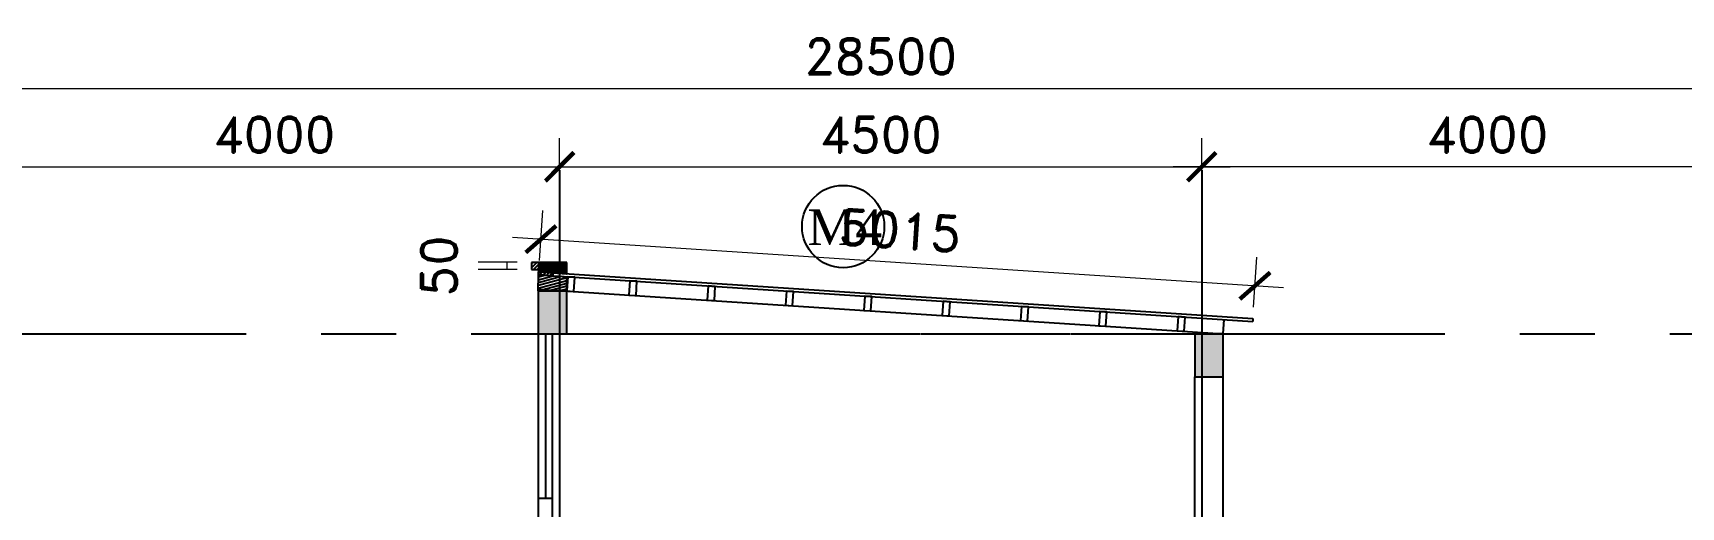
# Model space of a CAD drawing. Header units: inches. Extents: x 452443 to 881249, y 975131 to 1198310.
# Drawn here: x 706971 to 718520, y 1052999 to 1056316 of the extents above; entities that cross this region are included whole.
import ezdxf

# ---------------------------------------------------------------- set-up
doc = ezdxf.new("R2010")
doc.units = ezdxf.units.IN
doc.header["$LTSCALE"] = 3.5
doc.header["$MEASUREMENT"] = 0
doc.linetypes.add('CENTER', pattern=[2, 1.25, -0.25, 0.25, -0.25])
for name, color, linetype in [('cot', 1, 'Continuous'), ('DOOR-84', 84, 'Continuous'), ('hatch', 4, 'Continuous'), ('Netthay_126', 126, 'Continuous'), ('phong', 2, 'Continuous'), ('thuocdo', 3, 'Continuous'), ('Truc', 252, 'Continuous')]:
    doc.layers.add(name, color=color, linetype=linetype)
doc.styles.add('romand', font='romand.shx')
doc.styles.get("Standard").update_dxf_attribs({"font": 'times.ttf'})
doc.dimstyles.new('TL100', dxfattribs={"dimscale": 100, "dimtxt": 2.5, "dimasz": 2, "dimexe": 2, "dimexo": 1, "dimgap": 1, "dimtad": 1, "dimdec": 0, "dimzin": 0, "dimdsep": 46, "dimtxsty": 'romand', "dimblk": 'ARCHTICK', "dimcen": 2, "dimdle": 2, "dimclrd": 256, "dimclre": 256, "dimclrt": 7, "dimadec": 0, "dimazin": 0, "dimtfac": 0.004, "dimtdec": 0, "dimtmove": 2, "dimatfit": 3, "dimfxl": 1, "dimtolj": 1, "dimtzin": 0, "dimlwd": 20, "dimlwe": 20, "dimarcsym": 1})
pattern_1 = [(45, (746385.69, 1044110.402), (-13.258252, 13.258252), [])]

# ---------------------------------------------------------------- blocks, each defined once
blk = doc.blocks.new('_ArchTick')
at = {"color": 0, "linetype": 'ByBlock', "const_width": 0.15}
blk.add_lwpolyline([(-0.5, -0.5), (0.5, 0.5)], dxfattribs=at)
blk = doc.blocks.new('*D2405')
at = {"layer": 'DEFPOINTS', "color": 0}
for p in [(715162, 1055380), (710662, 1055238), (715162, 1055238)]:
    blk.add_point(p, dxfattribs=at)
at = {"layer": 'thuocdo', "linetype": 'Continuous', "lineweight": 20}
for p, q in [((710662, 1055338), (710662, 1055580)), ((715162, 1055338), (715162, 1055580)), ((710462, 1055380), (715362, 1055380))]:
    blk.add_line(p, q, dxfattribs=at)
at = {"layer": 'thuocdo', "lineweight": 20, "xscale": 200, "yscale": 200, "zscale": 200, "rotation": 180}
blk.add_blockref('_ArchTick', (710662, 1055380), dxfattribs=at)
at = {"layer": 'thuocdo', "lineweight": 20, "xscale": 200, "yscale": 200, "zscale": 200}
blk.add_blockref('_ArchTick', (715162, 1055380), dxfattribs=at)
at = {"layer": 'thuocdo', "color": 7, "insert": (712912, 1055605), "char_height": 250, "attachment_point": 5, "style": 'romand'}
blk.add_mtext('\\A1;4500', dxfattribs=at)
blk = doc.blocks.new('*D2409')
at = {"layer": 'DEFPOINTS', "color": 0}
for p in [(727162, 1055927), (698662, 1055238), (727162, 1055238)]:
    blk.add_point(p, dxfattribs=at)
at = {"layer": 'thuocdo', "linetype": 'Continuous', "lineweight": 20}
for p, q in [((698662, 1055338), (698662, 1056127)), ((727162, 1055338), (727162, 1056127)), ((698462, 1055927), (727362, 1055927))]:
    blk.add_line(p, q, dxfattribs=at)
at = {"layer": 'thuocdo', "lineweight": 20, "xscale": 200, "yscale": 200, "zscale": 200, "rotation": 180}
blk.add_blockref('_ArchTick', (698662, 1055927), dxfattribs=at)
at = {"layer": 'thuocdo', "lineweight": 20, "xscale": 200, "yscale": 200, "zscale": 200}
blk.add_blockref('_ArchTick', (727162, 1055927), dxfattribs=at)
at = {"layer": 'thuocdo', "color": 7, "insert": (712912, 1056152), "char_height": 250, "attachment_point": 5, "style": 'romand'}
blk.add_mtext('\\A1;28500', dxfattribs=at)
blk = doc.blocks.new('*D2422')
at = {"layer": 'DEFPOINTS', "color": 0}
for p in [(710662, 1055380), (706662, 1055238), (710662, 1055238)]:
    blk.add_point(p, dxfattribs=at)
at = {"layer": 'thuocdo', "linetype": 'Continuous', "lineweight": 20}
for p, q in [((706662, 1055338), (706662, 1055580)), ((710662, 1055338), (710662, 1055580)), ((706462, 1055380), (710862, 1055380))]:
    blk.add_line(p, q, dxfattribs=at)
at = {"layer": 'thuocdo', "lineweight": 20, "xscale": 200, "yscale": 200, "zscale": 200, "rotation": 180}
blk.add_blockref('_ArchTick', (706662, 1055380), dxfattribs=at)
at = {"layer": 'thuocdo', "lineweight": 20, "xscale": 200, "yscale": 200, "zscale": 200}
blk.add_blockref('_ArchTick', (710662, 1055380), dxfattribs=at)
at = {"layer": 'thuocdo', "color": 7, "insert": (708662, 1055605), "char_height": 250, "attachment_point": 5, "style": 'romand'}
blk.add_mtext('\\A1;4000', dxfattribs=at)
blk = doc.blocks.new('*D2423')
at = {"layer": 'DEFPOINTS', "color": 0}
for p in [(715162, 1055380), (715162, 1055238), (719162, 1055238)]:
    blk.add_point(p, dxfattribs=at)
at = {"layer": 'thuocdo', "linetype": 'Continuous', "lineweight": 20}
for p, q in [((715162, 1055338), (715162, 1055580)), ((719162, 1055338), (719162, 1055580)), ((719362, 1055380), (714962, 1055380))]:
    blk.add_line(p, q, dxfattribs=at)
at = {"layer": 'thuocdo', "lineweight": 20, "xscale": 200, "yscale": 200, "zscale": 200, "rotation": 180}
blk.add_blockref('_ArchTick', (715162, 1055380), dxfattribs=at)
at = {"layer": 'thuocdo', "lineweight": 20, "xscale": 200, "yscale": 200, "zscale": 200}
blk.add_blockref('_ArchTick', (719162, 1055380), dxfattribs=at)
at = {"layer": 'thuocdo', "color": 7, "insert": (717162, 1055605), "char_height": 250, "attachment_point": 5, "style": 'romand'}
blk.add_mtext('\\A1;4000', dxfattribs=at)
blk = doc.blocks.new('*U1454')
at = {"layer": 'hatch'}
blk.add_lwpolyline([(287, -100), (337, -100), (337, 0), (287, 0)], close=True, dxfattribs=at)
blk = doc.blocks.new('*D2975')
at = {"layer": 'DEFPOINTS', "color": 0}
for p in [(710515, 1054624), (715535, 1054547), (715519, 1054297)]:
    blk.add_point(p, dxfattribs=at)
at = {"layer": 'DOOR-84', "linetype": 'Continuous', "lineweight": 20}
for p, q in [((710521, 1054723), (710544, 1055073)), ((715525, 1054397), (715548, 1054746))]:
    blk.add_line(p, q, dxfattribs=at)
at = {"layer": 'DOOR-84', "lineweight": 20}
blk.add_line((710331, 1054886), (715735, 1054534), dxfattribs=at)
at = {"layer": 'DOOR-84', "lineweight": 20, "xscale": 200, "yscale": 200, "zscale": 200}
for p, rotation in [((710531, 1054873), 176.2686030006857), ((715535, 1054547), 356.2686030006858)]:
    blk.add_blockref('_ArchTick', p, dxfattribs=dict(at, rotation=rotation))
at = {"layer": 'DOOR-84', "color": 7, "insert": (713048, 1054934), "char_height": 250, "attachment_point": 5, "rotation": 356.2686, "style": 'romand'}
blk.add_mtext('\\A1;5015', dxfattribs=at)
blk = doc.blocks.new('*D2976')
at = {"layer": 'DEFPOINTS', "color": 0}
for p in [(710465, 1054711), (710292, 1054661), (710465, 1054661)]:
    blk.add_point(p, dxfattribs=at)
at = {"layer": 'DOOR-84', "linetype": 'Continuous', "lineweight": 20}
for p, q in [((710365, 1054711), (710092, 1054711)), ((710365, 1054661), (710092, 1054661))]:
    blk.add_line(p, q, dxfattribs=at)
at = {"layer": 'DOOR-84', "lineweight": 20}
blk.add_line((710292, 1054711), (710292, 1054661), dxfattribs=at)
at = {"layer": 'DOOR-84', "color": 7, "insert": (709817, 1054686), "char_height": 250, "attachment_point": 5, "rotation": 90, "style": 'romand'}
blk.add_mtext('\\A1;50', dxfattribs=at)

msp = doc.modelspace()

# ---------------------------------------------------------------- hatches: boundary and pattern name
at = {"layer": 'cot'}
h = msp.add_hatch(color=256, dxfattribs=at)
h.dxf.hatch_style = 1
h.paths.add_polyline_path([(710712.3, 1054510.4), (710512.3, 1054510.4), (710512.3, 1054210.4), (710712.3, 1054210.4)])
h = msp.add_hatch(color=256, dxfattribs=at)
h.dxf.hatch_style = 1
h.paths.add_polyline_path([(715312.3, 1054210.4), (715112.3, 1054210.4), (715112.3, 1053910.4), (715312.3, 1053910.4)])
at = {"layer": 'DOOR-84'}
h = msp.add_hatch(dxfattribs=at)
h.set_pattern_fill('ANSI31', color=256, scale=150, style=0)
h.set_pattern_definition(pattern_1)
h.paths.add_polyline_path([(710465, 1054660.7), (710514.6, 1054660.3), (710515, 1054710.7), (710465, 1054710.7)])
h = msp.add_hatch(dxfattribs=at)
h.set_pattern_fill('ANSI31', color=1, style=0)
h.set_pattern_definition([(45, (746385.69023, 1044110.40162), (-0.08838834765, 0.08838834765), [])])
h.paths.add_polyline_path([(710712.1, 1054710.7), (710515, 1054710.7), (710514.5, 1054643.6), (710712.1, 1054630.7)])
h = msp.add_hatch(dxfattribs=at)
h.set_pattern_fill('ANSI31', color=0, scale=150, angle=150, style=0)
h.set_pattern_definition([(195, (746385.69, 1044110.402), (4.852857, -18.111109), [])])
edge = h.paths.add_edge_path()
edge.add_line((710512.3, 1054510.4), (710514.5, 1054623.5))
edge.add_line((710514.5, 1054623.5), (710712.2, 1054610.6))
edge.add_line((710712.3, 1054510.4), (710712.2, 1054610.6))
edge.add_line((710512.3, 1054510.4), (710712.3, 1054510.8))
h = msp.add_hatch(dxfattribs=at)
h.set_pattern_fill('ANSI31', color=0, scale=150, style=0)
h.set_pattern_definition(pattern_1)
h.paths.add_polyline_path([(710613.3, 1054617.1), (710514.5, 1054623.5), (710514.5, 1054643.6), (710613.3, 1054637.1)])

# ---------------------------------------------------------------- linework, layer by layer
at = {"layer": 'cot'}
for points in [[(710512.3, 1054210.4), (710712.3, 1054210.4), (710712.3, 1054510.4), (710512.3, 1054510.4)], [(715112.3, 1053910.4), (715312.3, 1053910.4), (715312.3, 1054210.4), (715112.3, 1054210.4)]]:
    msp.add_lwpolyline(points, close=True, dxfattribs=at)
at = {"layer": 'DOOR-84'}
for p, q in [((710515, 1054710.7), (710465, 1054710.7)), ((710465, 1054710.7), (710465, 1054660.7)), ((710515, 1054710.7), (710514.5, 1054643.6)), ((710515, 1054710.7), (710514.6, 1054660.3)), ((710712.1, 1054710.7), (710515, 1054710.7)), ((710712.1, 1054630.7), (710712.1, 1054710.7)), ((710465, 1054660.7), (710514.6, 1054660.3)), ((710512.3, 1054510.4), (710514.5, 1054623.5)), ((710514.5, 1054643.6), (710514.5, 1054623.5)), ((710514.5, 1054643.6), (710712.1, 1054630.7)), ((710514.5, 1054623.5), (710514.5, 1054643.6)), ((710514.5, 1054643.6), (710613.3, 1054637.1)), ((710514.5, 1054623.5), (710712.2, 1054610.6)), ((710613.3, 1054617.1), (710514.5, 1054623.5)), ((710613.3, 1054637.1), (710613.3, 1054617.1)), ((710712.3, 1054510.4), (710712.2, 1054610.6)), ((710512.3, 1054510.4), (710712.3, 1054510.8))]:
    msp.add_line(p, q, dxfattribs=at)
for points in [[(710512.3, 1054210.4), (710512.3, 1052210.4), (710612.3, 1052210.4), (710612.3, 1054210.4)], [(710512.3, 1054210.4), (710612.3, 1054210.4)], [(710512.3, 1054210.4), (710612.3, 1054210.4)], [(710562.3, 1054210.4), (710562.3, 1053060.4)], [(710512.3, 1053060.4), (710612.3, 1053060.4)]]:
    msp.add_lwpolyline(points, dxfattribs=at)
at = {"layer": 'Netthay_126', "ltscale": 200}
msp.add_lwpolyline([(712649, 1052694.5, 0, 100, 0), (712649, 1052988.7, 0, 0, 0), (712649, 1054673.4, 0, 0, 0)], format="xyseb", dxfattribs=at)
at = {"layer": 'Netthay_126'}
for points in [[(710514.5, 1054643.6), (715520.1, 1054317.1)], [(710514.5, 1054623.5), (715518.8, 1054297.1)], [(710508, 1054523.7), (715312.3, 1054210.4)], [(715312.3, 1054210.4), (715318.8, 1054310.2)], [(715520.1, 1054317.1), (715518.8, 1054297.1)]]:
    msp.add_lwpolyline(points, dxfattribs=at)
msp.add_circle((712649, 1054961.6), 288.2, dxfattribs=at)
at = {"layer": 'phong'}
for points in [[(715112.3, 1052210.4), (715112.3, 1053910.4)], [(715312.3, 1052210.4), (715312.3, 1053910.4)]]:
    msp.add_lwpolyline(points, dxfattribs=at)
at = {"layer": 'Truc', "linetype": 'CENTER', "ltscale": 600}
for points in [[(710662.3, 1055355.8), (710662.3, 1032933.3)], [(715162.3, 1055355.8), (715162.3, 1032980.8)], [(697441.3, 1054210.4), (729852, 1054210.4)], [(710562.3, 1054210.4), (715512.3, 1054210.4)]]:
    msp.add_lwpolyline(points, dxfattribs=at)

# ---------------------------------------------------------------- block references
at = {"layer": 'cot', "color": 0, "linetype": 'ByBlock', "lineweight": -2, "rotation": 356.2686030015223}
for p in [(710432, 1054628.9), (710867.7, 1054600.5), (711416.5, 1054564.7), (711965.3, 1054528.9), (712514.2, 1054493.1), (713063, 1054457.3), (713611.8, 1054421.5), (714160.7, 1054385.7), (714709.5, 1054349.9)]:
    msp.add_blockref('*U1454', p, dxfattribs=at)

# ---------------------------------------------------------------- texts
at = {"insert": (712660.8, 1055081.4), "char_height": 250, "width": 489.6, "attachment_point": 2, "line_spacing_factor": 0.938532}
msp.add_mtext('M4', dxfattribs=at)

# ---------------------------------------------------------------- dimensions: what is measured, and where the dimension line sits
at = {"layer": 'DOOR-84'}
dim = msp.add_aligned_dim(p1=(710514.5, 1054623.5), p2=(715518.8, 1054297.1), distance=250.1, dimstyle='TL100', override={"dimfxl": 5}, dxfattribs=at)
dim.commit()
dim.dimension.update_dxf_attribs({"geometry": '*D2975', "text_midpoint": (713047.6, 1054934.4)})
dim = msp.add_linear_dim(base=(710291.7, 1054660.7), p1=(710465, 1054710.7), p2=(710464.6, 1054660.7), angle=90, dimstyle='TL100', override={"dimfxl": 5}, dxfattribs=at)
dim.commit()
dim.dimension.update_dxf_attribs({"geometry": '*D2976', "text_midpoint": (709816.7, 1054685.7)})
at = {"layer": 'thuocdo'}
for base, p1, p2, picture, middle in [((727162.3, 1055926.8), (698662.3, 1055238), (727162.3, 1055238), '*D2409', (712912.3, 1056151.8)), ((710662.3, 1055380), (706662.3, 1055238), (710662.3, 1055238), '*D2422', (708662.3, 1055605)), ((715162.3, 1055380), (710662.3, 1055238), (715162.3, 1055238), '*D2405', (712912.3, 1055605)), ((715162.3, 1055380), (719162.3, 1055238), (715162.3, 1055238), '*D2423', (717162.3, 1055605))]:
    dim = msp.add_linear_dim(base=base, p1=p1, p2=p2, dimstyle='TL100', dxfattribs=at)
    dim.commit()
    dim.dimension.update_dxf_attribs({"geometry": picture, "text_midpoint": middle})

doc.saveas('drawing.dxf')
